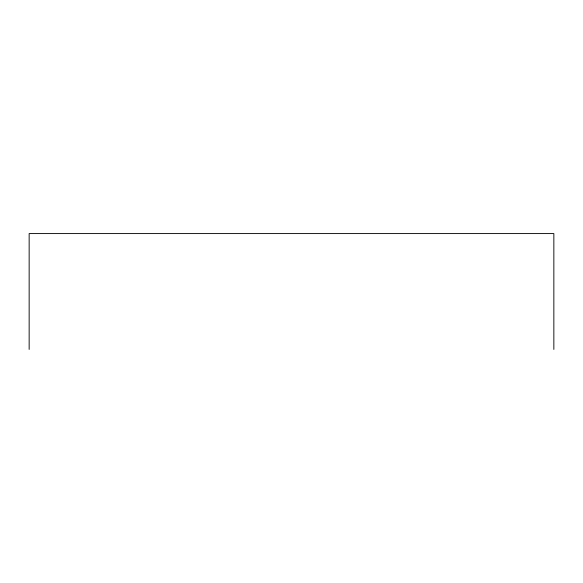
<?xml version="1.0" encoding="UTF-8"?>
<svg xmlns="http://www.w3.org/2000/svg" width="583" height="583" viewBox="0 0 583 583"><rect width="100%" height="100%" fill="white"/><g stroke="black" fill="none" stroke-linecap="round" stroke-linejoin="round"><path stroke-width="0.87" d="M553.85 349.421L553.85 233.579L29.15 233.579L29.15 349.421"/></g></svg>
